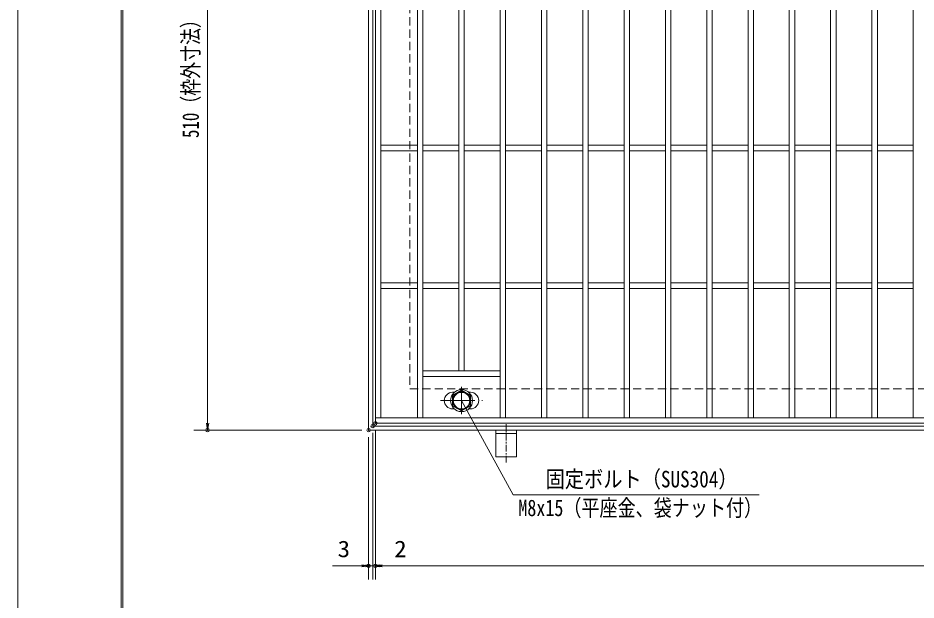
# Model space of a CAD drawing. Units: millimetres, scale not verified. Extents: x -1050 to 1050, y -742 to 742.
# Drawn here: x -1050 to -398, y -71 to 352 of the extents above; entities that cross this region are included whole.
import ezdxf
from ezdxf.enums import TextEntityAlignment as Align

# ---------------------------------------------------------------- set-up
doc = ezdxf.new("R2010")
doc.units = ezdxf.units.MM
doc.header["$LTSCALE"] = 5
doc.header["$PDMODE"] = 32
doc.header["$PDSIZE"] = 2.5
doc.linetypes.add('CHAIN1', pattern=[8, 5, -1, 1, -1])
doc.linetypes.add('DASHED1', pattern=[1.8, 1.2, -0.6])
for name, color, linetype, lineweight in [('0-0_7-図\u3000枠', 4, 'Continuous', 9), ('0-1_寸法注釈', 2, 'Continuous', 9), ('0-2_蓋', 5, 'Continuous', 9), ('0-3_0', 2, 'Continuous', 9), ('0-4_DEFPOINTS', 134, 'Continuous', 9), ('0-7_中心線', 6, 'CHAIN1', 9), ('0-8_枠', 7, 'Continuous', 9), ('0-9_溝開口', 4, 'DASHED1', 9), ('0-A_アンカー', 7, 'Continuous', 9), ('0-B_締付部品', 7, 'Continuous', 9)]:
    doc.layers.add(name, color=color, linetype=linetype, lineweight=lineweight)
doc.styles.add('ＭＳ ゴシック', font='')
doc.styles.get('ＭＳ ゴシック').set_extended_font_data('MS Gothic')

# ---------------------------------------------------------------- blocks, each defined once
blk = doc.blocks.new('_OPEN')
at = {"layer": '0-3_0'}
blk.add_line((0, 0), (-5, 0), dxfattribs=at)
blk.add_lwpolyline([(-5, 0.833), (0, 0), (-5, -0.833)], dxfattribs=at)
blk = doc.blocks.new('A$C5D7C781A')
at = {"layer": '0-A_アンカー', "color": 6, "linetype": 'CHAIN1'}
blk.add_line((37.5, 140.11), (37.5, 0), dxfattribs=at)
at = {"layer": '0-A_アンカー'}
for p, q in [((0, 118.78), (0, 22.26)), ((0, 118.78), (75, 118.78)), ((75, 118.78), (75, 22.26)), ((75, 33.76), (0, 33.76)), ((0, 22.26), (75, 22.26))]:
    blk.add_line(p, q, dxfattribs=at)

msp = doc.modelspace()

# ---------------------------------------------------------------- linework, layer by layer
at = {"layer": '0-0_7-図\u3000枠'}
for p, q in [((-975, -692.5), (-975, 692.5)), ((-973.75, -691.25), (-973.75, 691.25))]:
    msp.add_line(p, q, dxfattribs=at)
at = {"layer": '0-1_寸法注釈'}
for p, q in [((-912.363, 557.475), (-912.363, 57.475)), ((-800.45, 52.475), (-922.363, 52.475)), ((-790.45, 52.475), (-790.45, -56.047)), ((-790.45, 52.475), (-790.45, -56.047)), ((-795.45, 47.475), (-795.45, -56.047)), ((-792.45, 50.475), (-792.45, -56.047)), ((-792.45, 50.475), (-792.45, -56.047)), ((-800.45, -46.047), (-821.563, -46.047)), ((-797.45, -46.047), (-802.45, -46.047)), ((-792.45, -46.047), (-795.45, -46.047)), ((-792.45, -46.047), (-790.45, -46.047)), ((-787.45, -46.047), (-782.45, -46.047)), ((-785.45, -46.047), (199.55, -46.047)), ((-785.45, -46.047), (-764.337, -46.047))]:
    msp.add_line(p, q, dxfattribs=at)
msp.add_lwpolyline([(-511.9, 5.436), (-690.531, 5.436), (-727.95, 73.972)], dxfattribs=at)
at = {"layer": '0-2_蓋'}
for p, q in [((-790.45, 57.475), (-790.45, 557.475)), ((-786.45, 61.475), (-786.45, 553.475)), ((-759.95, 553.475), (-759.95, 61.475)), ((-755.95, 553.475), (-755.95, 61.475)), ((-699.95, 553.475), (-699.95, 61.475)), ((-695.95, 553.475), (-695.95, 61.475)), ((-669.95, 553.475), (-669.95, 61.475)), ((-665.95, 553.475), (-665.95, 61.475)), ((-639.95, 553.475), (-639.95, 61.475)), ((-635.95, 553.475), (-635.95, 61.475)), ((-609.95, 553.475), (-609.95, 61.475)), ((-605.95, 553.475), (-605.95, 61.475)), ((-579.95, 553.475), (-579.95, 61.475)), ((-575.95, 553.475), (-575.95, 61.475)), ((-549.95, 553.475), (-549.95, 61.475)), ((-545.95, 553.475), (-545.95, 61.475)), ((-519.95, 553.475), (-519.95, 61.475)), ((-515.95, 553.475), (-515.95, 61.475)), ((-489.95, 553.475), (-489.95, 61.475)), ((-485.95, 553.475), (-485.95, 61.475)), ((-459.95, 553.475), (-459.95, 61.475)), ((-455.95, 553.475), (-455.95, 61.475)), ((-429.95, 553.475), (-429.95, 61.475)), ((-425.95, 553.475), (-425.95, 61.475)), ((-399.95, 553.475), (-399.95, 61.475)), ((-729.95, 519.475), (-729.95, 95.475)), ((-725.95, 519.475), (-725.95, 95.475)), ((-759.95, 259.475), (-786.45, 259.475)), ((-759.95, 255.475), (-786.45, 255.475)), ((-729.95, 259.475), (-755.95, 259.475)), ((-729.95, 255.475), (-755.95, 255.475)), ((-699.95, 259.475), (-725.95, 259.475)), ((-699.95, 255.475), (-725.95, 255.475)), ((-669.95, 259.475), (-695.95, 259.475)), ((-669.95, 255.475), (-695.95, 255.475)), ((-639.95, 259.475), (-665.95, 259.475)), ((-639.95, 255.475), (-665.95, 255.475)), ((-609.95, 259.475), (-635.95, 259.475)), ((-609.95, 255.475), (-635.95, 255.475)), ((-579.95, 259.475), (-605.95, 259.475)), ((-579.95, 255.475), (-605.95, 255.475)), ((-549.95, 259.475), (-575.95, 259.475)), ((-549.95, 255.475), (-575.95, 255.475)), ((-519.95, 259.475), (-545.95, 259.475)), ((-519.95, 255.475), (-545.95, 255.475)), ((-489.95, 259.475), (-515.95, 259.475)), ((-489.95, 255.475), (-515.95, 255.475)), ((-459.95, 259.475), (-485.95, 259.475)), ((-459.95, 255.475), (-485.95, 255.475)), ((-429.95, 259.475), (-455.95, 259.475)), ((-429.95, 255.475), (-455.95, 255.475)), ((-399.95, 259.475), (-425.95, 259.475)), ((-399.95, 255.475), (-425.95, 255.475)), ((-759.95, 159.475), (-786.45, 159.475)), ((-729.95, 159.475), (-755.95, 159.475)), ((-699.95, 159.475), (-725.95, 159.475)), ((-669.95, 159.475), (-695.95, 159.475)), ((-639.95, 159.475), (-665.95, 159.475)), ((-609.95, 159.475), (-635.95, 159.475)), ((-579.95, 159.475), (-605.95, 159.475)), ((-549.95, 159.475), (-575.95, 159.475)), ((-519.95, 159.475), (-545.95, 159.475)), ((-489.95, 159.475), (-515.95, 159.475)), ((-459.95, 159.475), (-485.95, 159.475)), ((-429.95, 159.475), (-455.95, 159.475)), ((-399.95, 159.475), (-425.95, 159.475)), ((-759.95, 155.475), (-786.45, 155.475)), ((-729.95, 155.475), (-755.95, 155.475)), ((-699.95, 155.475), (-725.95, 155.475)), ((-669.95, 155.475), (-695.95, 155.475)), ((-639.95, 155.475), (-665.95, 155.475)), ((-609.95, 155.475), (-635.95, 155.475)), ((-579.95, 155.475), (-605.95, 155.475)), ((-549.95, 155.475), (-575.95, 155.475)), ((-519.95, 155.475), (-545.95, 155.475)), ((-489.95, 155.475), (-515.95, 155.475)), ((-459.95, 155.475), (-485.95, 155.475)), ((-429.95, 155.475), (-455.95, 155.475)), ((-399.95, 155.475), (-425.95, 155.475)), ((-699.95, 95.475), (-755.95, 95.475)), ((-699.95, 91.475), (-755.95, 91.475)), ((-734.45, 79.972), (-733.245, 79.972)), ((-722.655, 79.972), (-721.45, 79.972)), ((-734.45, 67.972), (-733.238, 67.972)), ((-722.662, 67.972), (-721.45, 67.972)), ((-790.45, 61.475), (204.55, 61.475)), ((-790.45, 57.475), (204.55, 57.475))]:
    msp.add_line(p, q, dxfattribs=at)
for centre, start, end in [((-734.45, 73.972), 90, 270), ((-721.45, 73.972), 270, 90)]:
    msp.add_arc(centre, 6, start, end, dxfattribs=at)
at = {"layer": '0-2_蓋', "color": 7}
msp.add_point((-790.45, 57.475), dxfattribs=at)
at = {"layer": '0-4_DEFPOINTS'}
msp.add_lwpolyline([(-1050, -742.5), (-1050, 742.5), (1050, 742.5), (1050, -742.5)], close=True, dxfattribs=at)
for p in [(-790.45, 57.475), (-912.363, 52.475), (-795.45, 52.475), (-795.45, 52.475), (-792.45, 55.475), (-795.45, -46.047), (-790.45, -46.047)]:
    msp.add_point(p, dxfattribs=at)
at = {"layer": '0-7_中心線'}
for p, q in [((-727.95, 64.079), (-727.95, 83.865)), ((-743.196, 73.972), (-712.704, 73.972))]:
    msp.add_line(p, q, dxfattribs=at)
at = {"layer": '0-8_枠'}
for p, q in [((-795.45, 562.475), (-795.45, 52.475)), ((-792.45, 559.475), (-792.45, 55.475)), ((-795.45, 52.475), (409.55, 52.475)), ((-792.45, 55.475), (411.386, 55.475))]:
    msp.add_line(p, q, dxfattribs=at)
at = {"layer": '0-9_溝開口'}
for p, q in [((-765.45, 532.475), (-765.45, 82.475)), ((-765.45, 82.475), (204.55, 82.475))]:
    msp.add_line(p, q, dxfattribs=at)
at = {"layer": '0-B_締付部品'}
for p, q in [((-721.45, 77.725), (-727.95, 81.478)), ((-721.45, 70.219), (-721.45, 77.725)), ((-734.45, 70.219), (-727.95, 66.467)), ((-727.95, 66.467), (-721.45, 70.219))]:
    msp.add_line(p, q, dxfattribs=at)
msp.add_lwpolyline([(-727.95, 81.478), (-734.45, 77.725), (-734.45, 70.219)], dxfattribs=at)
for centre, radius in [((-727.95, 73.975), 8), ((-727.95, 73.972), 6.5), ((-727.95, 73.972), 5.993)]:
    msp.add_circle(centre, radius, dxfattribs=at)

# ---------------------------------------------------------------- block references
at = {"layer": '0-1_寸法注釈'}
for p, rotation in [((-912.363, 52.475), 270), ((-792.45, -46.047), 180), ((-790.45, -46.047), 180), ((-790.45, -46.047), 180)]:
    msp.add_blockref('_OPEN', p, dxfattribs=dict(at, rotation=rotation))
for p in [(-795.45, -46.047), (-792.45, -46.047)]:
    msp.add_blockref('_OPEN', p, dxfattribs=at)
at = {"layer": '0-A_アンカー', "xscale": -0.2, "yscale": 0.2, "rotation": 180}
msp.add_blockref('A$C5D7C781A', (-702.95, 56.927), dxfattribs=at)

# ---------------------------------------------------------------- texts
at = {"layer": '0-1_寸法注釈', "color": 7, "style": 'ＭＳ ゴシック', "width": 0.75}
msp.add_text('510（枠外寸法）', height=12.02, rotation=90, dxfattribs=at).set_placement((-915.05, 264.682), align=Align.BOTTOM_LEFT)
at = {"layer": '0-1_寸法注釈', "color": 7, "style": 'ＭＳ ゴシック'}
for s, height, width, p in [('固定ボルト（SUS304）', 12.03, 0.85, (-666.88, 7.308)), ('M8x15（平座金、袋ナット付）', 12.02, 0.8, (-686.701, -13.543)), ('3', 12.02, 1.1, (-817.873, -43.36)), ('2', 12.02, 1.1, (-776.76, -43.36))]:
    msp.add_text(s, height=height, dxfattribs=dict(at, width=width)).set_placement(p, align=Align.BOTTOM_LEFT)

doc.saveas('drawing.dxf')
